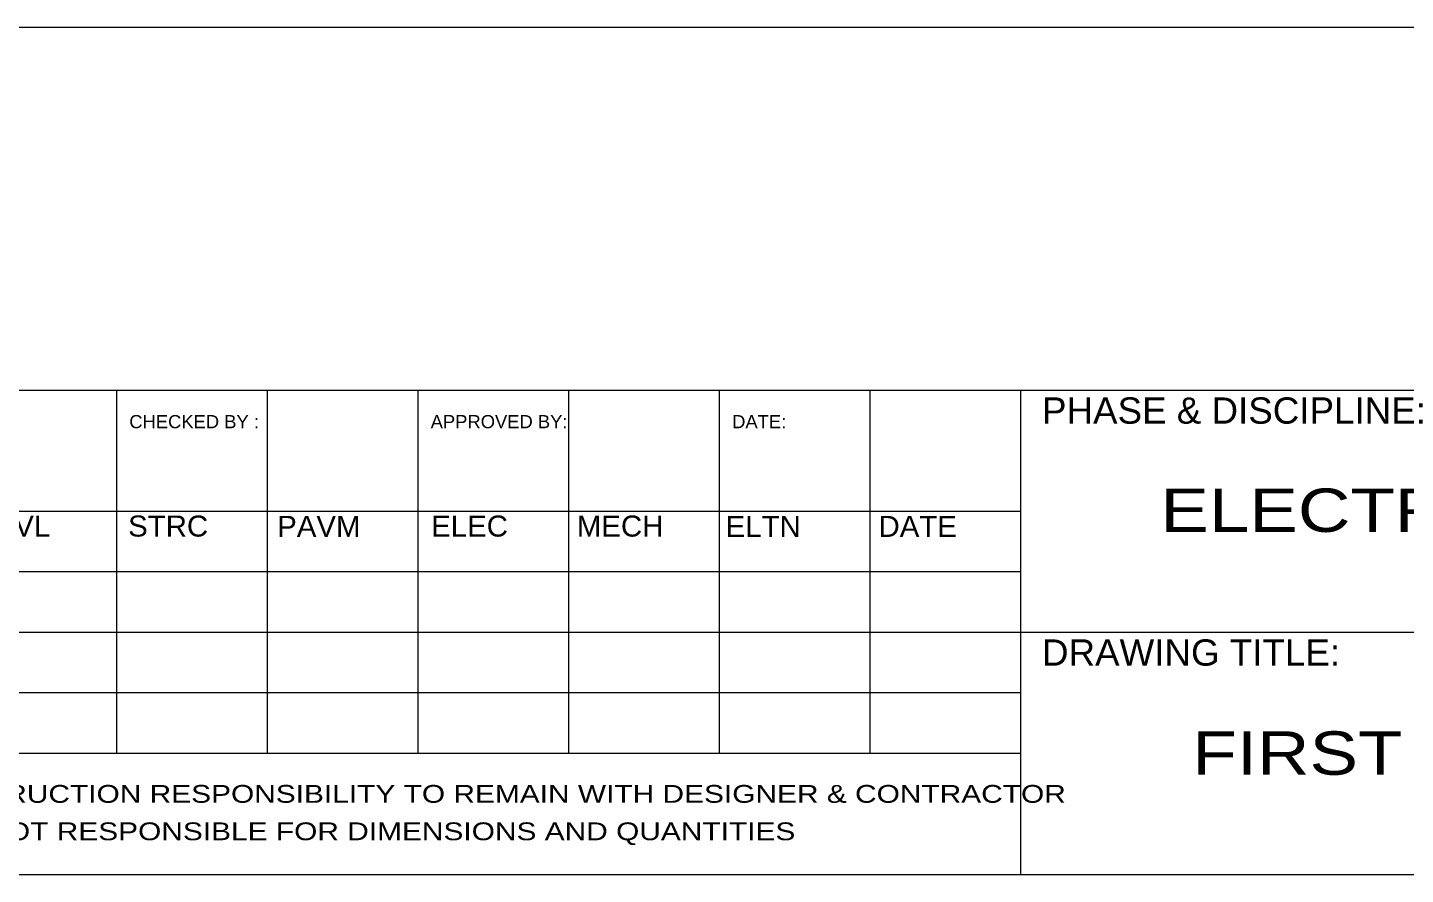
# Model space of a CAD drawing. Extents: x -178977 to 231842, y -29287 to 19916.
# Drawn here: x 20320 to 33048, y -29287 to -21462 of the extents above; entities that cross this region are included whole.
import ezdxf

# ---------------------------------------------------------------- set-up
doc = ezdxf.new("R2010")
doc.units = 0
doc.header["$LTSCALE"] = 0.25
doc.linetypes.add('DASHDOT', pattern=[25.4, 12.7, -6.35, 0, -6.35])
doc.layers.add('01-First Floor-FUR$0$Frame', color=252, linetype='Continuous', lineweight=9)
doc.layers.add('E-LITE-CLNG-CNDT', color=6, linetype='DASHDOT', lineweight=35)
doc.styles.add('01-First Floor-FUR$0$MARI3', font='arial.ttf', dxfattribs={"width": 1.2})
doc.styles.add('01-First Floor-FUR$0$TTLB-A0-JeddahDP$0$Standard', font='txt_____.ttf')
doc.styles.add('01-First Floor-FUR$0$TTLB-A0-JeddahDP$0$swis721', font='swiss.ttf')

# ---------------------------------------------------------------- blocks, each defined once
blk = doc.blocks.new('01-First Floor-FUR')
at = {"layer": '01-First Floor-FUR$0$Frame'}
for p, q in [((57327, -21462, 0), (-12260, -21462, 0)), ((57327, -24815, 0), (-12260, -24815, 0)), ((21142, -24815, 0), (21142, -28169, 0)), ((22533, -24815, 0), (22533, -28169, 0)), ((23925, -24815, 0), (23925, -28169, 0)), ((25317, -24815, 0), (25317, -28169, 0)), ((26708, -24815, 0), (26708, -28169, 0)), ((28100, -24815, 0), (28100, -28169, 0)), ((29493, -24815, 0), (29493, -29287, 0)), ((29493, -25933, 0), (15575, -25933, 0)), ((29493, -26492, 0), (15575, -26492, 0)), ((29493, -27051, 0), (15575, -27051, 0)), ((57327, -27051, 0), (29493, -27051, 0)), ((29493, -27610, 0), (15575, -27610, 0)), ((29493, -28169, 0), (15575, -28169, 0)), ((-12260, -29287, 0), (57327, -29287, 0))]:
    blk.add_line(p, q, dxfattribs=at)
at = {"layer": '01-First Floor-FUR$0$Frame', "width": 1.2}
for s, height, style, p in [('ELECTRICAL ', 400.79, '01-First Floor-FUR$0$MARI3', (30785, -26122, 1)), ('FIRST FLOOR LAYOUT', 400.79, '01-First Floor-FUR$0$MARI3', (31080, -28366, 0)), ('APPROVED FOR DESIGN/CONSTRUCTION RESPONSIBILITY TO REMAIN WITH DESIGNER & CONTRACTOR', 164.62, '01-First Floor-FUR$0$TTLB-A0-JeddahDP$0$swis721', (15745, -28625, 0)), ('ENGINEERS/ARCHITECTS ARE NOT RESPONSIBLE FOR DIMENSIONS AND QUANTITIES', 164.62, '01-First Floor-FUR$0$TTLB-A0-JeddahDP$0$swis721', (15745, -28971, 0))]:
    blk.add_text(s, height=height, dxfattribs=dict(at, style=style)).set_placement(p)
at = {"layer": '01-First Floor-FUR$0$Frame'}
for s, insert, char_height, width, attachment_point, style in [('PHASE & DISCIPLINE:', (29691, -24879, 0), 243.01, 5832.34, 1, '01-First Floor-FUR$0$TTLB-A0-JeddahDP$0$swis721'), ('{\\fArial|b0|i0|c0|p34;CHECKED BY :}', (21260, -25104, 0), 121.51, 1721.91, 4, '01-First Floor-FUR$0$TTLB-A0-JeddahDP$0$Standard'), ('{\\fArial|b0|i0|c0|p34;APPROVED BY:}', (24044, -25104, 0), 121.51, 1484.97, 4, '01-First Floor-FUR$0$TTLB-A0-JeddahDP$0$Standard'), ('{\\fArial|b0|i0|c0|p34;DATE:}', (26829, -25103, 0), 121.51, 1849.49, 4, '01-First Floor-FUR$0$TTLB-A0-JeddahDP$0$Standard'), ('DRAWING TITLE:', (29691, -27115, 0), 243.01, 5832.34, 1, '01-First Floor-FUR$0$TTLB-A0-JeddahDP$0$swis721')]:
    blk.add_mtext(s, dxfattribs=dict(at, insert=insert, char_height=char_height, width=width, attachment_point=attachment_point, style=style))
at = {"layer": '01-First Floor-FUR$0$Frame', "char_height": 194.4, "attachment_point": 8, "style": '01-First Floor-FUR$0$TTLB-A0-JeddahDP$0$swis721'}
for s, insert in [('CIVL', (20228, -26168, 0)), ('STRC', (21619, -26168, 0)), ('PAVM', (23011, -26168, 0)), ('ELEC', (24403, -26168, 0)), ('MECH', (25794, -26168, 0)), ('ELTN', (27116, -26168, 0)), ('DATE', (28543, -26168, 0))]:
    blk.add_mtext(s, dxfattribs=dict(at, insert=insert))

msp = doc.modelspace()

# ---------------------------------------------------------------- block references
at = {"layer": 'E-LITE-CLNG-CNDT'}
msp.add_blockref('01-First Floor-FUR', (0, 0), dxfattribs=at)

doc.saveas('drawing.dxf')
